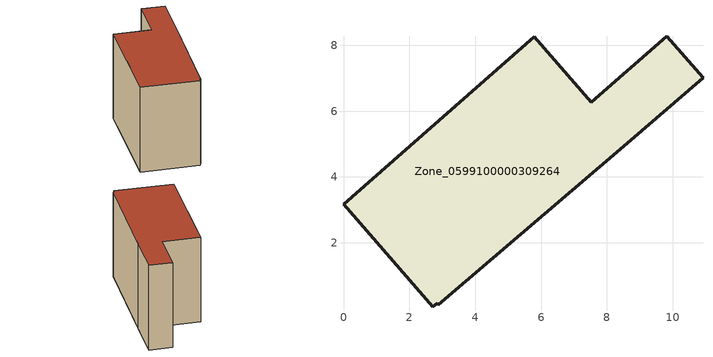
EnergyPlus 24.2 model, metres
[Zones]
Zone_0599100000309264
 floor ground (C_G): 10.92,7.02 8.62,5.03 2.88,0.12 2.84,0.17 2.7,0.05 0,3.17 5.79,8.26 7.53,6.27 9.82,8.28 z0
 wall outside (C_F): 8.62,5.03 10.92,7.02 9.82,8.28 7.53,6.27 5.79,8.26 0,3.17 2.7,0.05 2.84,0.17 2.88,0.12 8.62,5.03 z0:6.46
 roof outside (C_R): 2.84,0.17 2.88,0.12 8.62,5.03 10.92,7.02 9.82,8.28 7.53,6.27 5.79,8.26 0,3.17 2.7,0.05 z6.46
[BUILDING]
Pand.0599100000309264: North Axis=0; Terrain=City; Loads Convergence Tolerance Value=0.04; Temperature Convergence Tolerance Value=0.4; Solar Distribution=FullExterior; Maximum Number of Warmup Days=25; Minimum Number of Warmup Days=1
[Site:Location]
Rotterdam.The.Hague.AP_ZH_NLD Design_Conditions: Latitude=51.96; Longitude=4.45; Time Zone=1; Elevation=-4.5
[SITE:GROUNDTEMPERATURE:BUILDINGSURFACE]
18, 18, 18, 18, 18, 18, 18, 18, 18, 18, 18, 18
[MATERIAL] Thermal Absorptance=0.9; Solar Absorptance=0.7; Visible Absorptance=0.7
Name | Roughness | Thickness | Conductivity | Density | Specific Heat
G.TI.1946 | MediumSmooth | 0.15 | 1 | 540 | 1210
F.TI.1946 | Rough | 0.3 | 0.857143 | 1920 | 840
R.TI.1946 | MediumRough | 0.2 | 0.1 | 1500 | 1000
[CONSTRUCTION]
C_G: G.TI.1946
C_F: F.TI.1946
C_R: R.TI.1946
[ZONE]
Zone_0599100000309264: Type=1; Multiplier=1; Ceiling Height=Autocalculate; Volume=Autocalculate; Floor Area=autocalculate; Part of Total Floor Area=Yes
[ZONEINFILTRATION:DESIGNFLOWRATE]
Infil_Zone_0599100000309264: Zone or ZoneList or Space or SpaceList=Zone_0599100000309264; Schedule=AlwaysOn; Design Flow Rate Calculation Method=Flow/Area; Flow Rate per Floor Area=0.003; Constant Term Coefficient=1; Temperature Term Coefficient=0; Velocity Term Coefficient=0; Velocity Squared Term Coefficient=0
[HVACTEMPLATE:ZONE:IDEALLOADSAIRSYSTEM]
Zone_0599100000309264: Maximum Heating Supply Air Temperature=50; Minimum Cooling Supply Air Temperature=13; Maximum Heating Supply Air Humidity Ratio=0.0156; Minimum Cooling Supply Air Humidity Ratio=0.0077; Heating Limit=NoLimit; Cooling Limit=NoLimit; Dehumidification Control Type=ConstantSensibleHeatRatio; Cooling Sensible Heat Ratio=0.7; Dehumidification Setpoint=60; Humidification Control Type=None; Humidification Setpoint=30; Outdoor Air Method=None; Outdoor Air Flow Rate per Person=0.00944; Outdoor Air Flow Rate per Zone Floor Area=0; Outdoor Air Flow Rate per Zone=0; Demand Controlled Ventilation Type=None; Outdoor Air Economizer Type=NoEconomizer; Heat Recovery Type=None; Sensible Heat Recovery Effectiveness=0.7; Latent Heat Recovery Effectiveness=0.65
[ZONECONTROL:THERMOSTAT]
ThermostatControl_Zone_0599100000309264: Zone or ZoneList=Zone_0599100000309264; Control Type Schedule=DualSetpointControlType; Control 1=Thermostat_Zone_0599100000309264; Temperature Difference Between Cutout And Setpoint=0
[THERMOSTATSETPOINT:DUALSETPOINT]
Thermostat_Zone_0599100000309264: Heating Setpoint Temperature Schedule=HeatingSetpoint_Zone_0599100000309264; Cooling Setpoint Temperature Schedule=CoolingSetpoint_Zone_0599100000309264
[SCHEDULE:COMPACT]
HeatingSetpoint_Zone_0599100000309264: Through: 12/31, For: AllDays, Until: 24:00, 21
CoolingSetpoint_Zone_0599100000309264: Through: 12/31, For: AllDays, Until: 24:00, 24
DualSetpointControlType: Through: 12/31, For: AllDays, Until: 24:00, 4
AlwaysOn: Through: 12/31, For: AllDays, Until: 24:00, 1
